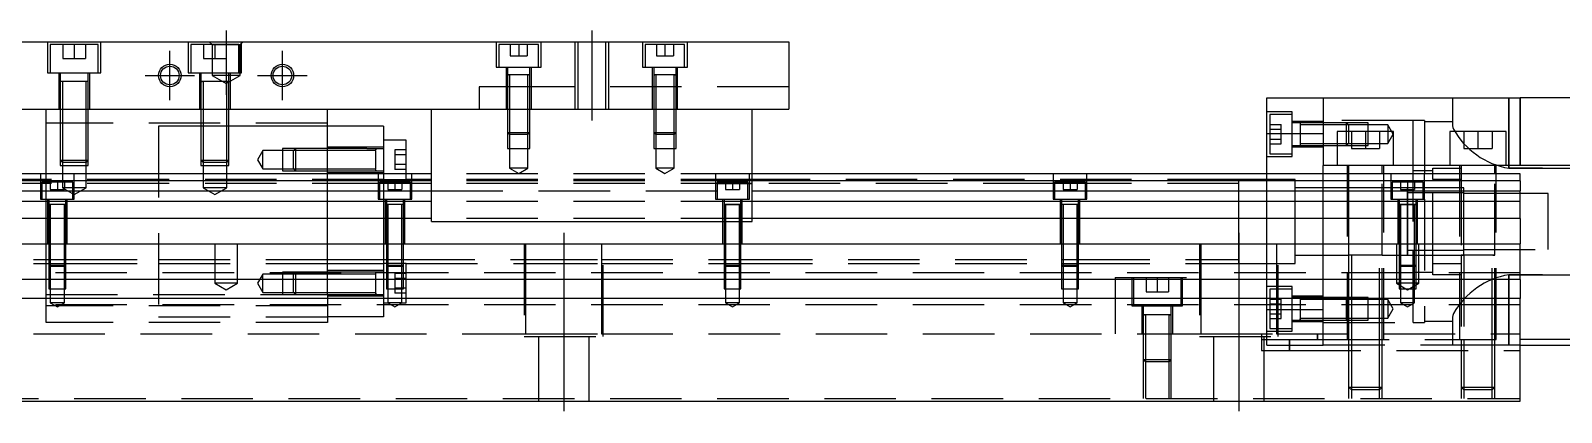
# Model space of a CAD drawing. Extents: x -14 to 711, y -259 to 102.
# Drawn here: x 195.2 to 467.3, y -239 to -171 of the extents above; entities that cross this region are included whole.
import ezdxf

# ---------------------------------------------------------------- set-up
doc = ezdxf.new("R2010")
doc.units = 0
doc.linetypes.add('CENTER', pattern=[50.8, 31.75, -6.35, 6.35, -6.35])
doc.linetypes.add('DASHED', pattern=[19.05, 12.7, -6.35])
doc.layers.get('0').update_dxf_attribs({"linetype": 'CONTINUOUS'})
doc.layers.add('CENTER', color=1, linetype='CENTER')

msp = doc.modelspace()

# ---------------------------------------------------------------- linework, layer by layer
at = {"color": 7, "linetype": 'CONTINUOUS'}
for p, q in [((130, -172.99), (330, -172.99)), ((330, -172.99), (330, -184.99)), ((130, -184.99), (330, -184.99)), ((198, -196.49), (198, -184.99)), ((248, -196.49), (248, -184.99)), ((266.5, -204.99), (266.5, -184.99)), ((323.5, -204.99), (323.5, -184.99)), ((415, -182.99), (425, -182.99)), ((415, -189.337524), (415, -182.99)), ((425, -182.99), (425, -194.99)), ((425, -182.99), (460, -182.99)), ((460, -194.99), (460, -182.99)), ((470, -182.99), (460, -182.99)), ((420.9, -187.433646), (420.9, -188.01866)), ((258, -187.99), (248, -187.99)), ((258, -187.99), (258, -196.49)), ((415, -196.49), (415, -189.337524)), ((415, -189.337524), (425, -189.337524)), ((420.9, -188.01866), (420.9, -189.293604)), ((420.9, -189.293604), (420.9, -189.573698)), ((420.9, -189.573698), (420.9, -190.848714)), ((437.5, -188.99), (427.5, -188.99)), ((427.5, -188.99), (427.5, -194.99)), ((437.5, -194.99), (437.5, -188.99)), ((457.5, -188.99), (447.5, -188.99)), ((447.5, -188.99), (447.5, -194.99)), ((457.5, -194.99), (457.5, -188.99)), ((262, -190.49), (258, -190.49)), ((262, -196.49), (262, -190.49)), ((420.9, -190.848714), (420.9, -191.433656)), ((425, -196.49), (425, -194.99)), ((470, -194.99), (425, -194.99)), ((266.5, -196.49), (193.5, -196.49)), ((266.5, -197.742272), (193.5, -197.742272)), ((460, -196.49), (323.5, -196.49)), ((460, -197.742272), (323.5, -197.742272)), ((460, -197.742272), (460, -196.49)), ((460, -197.742272), (460, -199.51668)), ((193.5, -199.51668), (266.5, -199.51668)), ((323.5, -199.51668), (460, -199.51668)), ((440, -204.99), (440, -198.989994)), ((460, -201.413076), (460, -199.51668)), ((266.5, -201.413076), (193.5, -201.413076)), ((321.500006, -201.99), (318.499994, -201.99)), ((319.998804, -201.99), (318.499994, -201.99)), ((321.500006, -201.99), (319.998804, -201.99)), ((460, -201.413076), (323.5, -201.413076)), ((379.998804, -201.99), (378.499994, -201.99)), ((381.500006, -201.99), (379.998804, -201.99)), ((460, -204.467372), (460, -201.413076)), ((266.5, -204.467372), (193.5, -204.467372)), ((266.5, -204.99), (323.5, -204.99)), ((460, -204.467372), (323.5, -204.467372)), ((460, -204.467372), (460, -208.99)), ((0, -208.99), (460, -208.99)), ((460, -215.29), (460, -208.99)), ((435.500006, -210.99), (429.499994, -210.99)), ((256.6, -215.29), (256.6, -213.989994)), ((256.6, -215.99), (256.6, -213.989994)), ((460, -215.29), (0, -215.29)), ((256.6, -215.849954), (256.6, -215.29)), ((256.6, -216.130046), (256.6, -215.849954)), ((460, -215.29), (460, -218.69)), ((460, -218.69), (0, -218.69)), ((256.6, -217.990006), (256.6, -217.98932)), ((420.9, -218.546344), (420.9, -218.69)), ((420.9, -218.69), (420.9, -219.13136)), ((460, -236.99), (460, -218.69)), ((398.000006, -221.59), (392.999994, -221.59)), ((420.9, -220.406302), (420.9, -220.686396)), ((420.9, -221.961412), (420.9, -222.546354)), ((470, -225.99), (460, -225.99)), ((460, -226.99), (470, -226.99)), ((0, -236.99), (460, -236.99))]:
    msp.add_line(p, q, dxfattribs=at)
at = {"color": 3, "linetype": 'DASHED'}
for p, q in [((198.25, -172.99), (198.25, -178.49)), ((199.5, -173.49), (198.75, -173.49)), ((198.75, -173.49), (198.75, -178.49)), ((206.5, -173.49), (199.5, -173.49)), ((201, -173.49), (201, -175.99)), ((203, -173.49), (203, -175.49)), ((205, -173.49), (205, -175.99)), ((207.25, -173.49), (206.5, -173.49)), ((207.25, -178.49), (207.25, -173.49)), ((207.75, -178.49), (207.75, -172.99)), ((223.25, -172.99), (223.25, -178.49)), ((232.25, -173.49), (223.75, -173.49)), ((223.75, -173.49), (223.75, -178.49)), ((226, -173.49), (226, -175.99)), ((227, -172.99), (227.5, -173.49)), ((227.5, -173.49), (227.5, -178.99)), ((227.5, -173.49), (232.5, -173.49)), ((228, -173.49), (228, -175.99)), ((230, -173.49), (230, -175.99)), ((232.25, -178.49), (232.25, -173.49)), ((232.5, -173.49), (233, -172.99)), ((232.5, -178.99), (232.5, -173.49)), ((232.75, -178.49), (232.75, -172.99)), ((278, -172.99), (278, -177.49)), ((285.5, -173.49), (278.5, -173.49)), ((278.5, -173.49), (278.5, -177.49)), ((280.5, -173.49), (280.5, -175.49)), ((282, -173.49), (282, -175.49)), ((283.5, -173.49), (283.5, -175.49)), ((285.5, -177.49), (285.5, -173.49)), ((286, -177.49), (286, -172.99)), ((292.000006, -172.99), (292.000006, -184.99)), ((292.5, -172.99), (292.5, -184.99)), ((297.5, -184.99), (297.5, -172.99)), ((297.999994, -184.99), (297.999994, -172.99)), ((304, -172.99), (304, -177.49)), ((311.5, -173.49), (304.5, -173.49)), ((304.5, -173.49), (304.5, -177.49)), ((306.5, -173.49), (306.5, -175.49)), ((308, -173.49), (308, -175.49)), ((309.5, -173.49), (309.5, -175.49)), ((311.5, -177.49), (311.5, -173.49)), ((312, -177.49), (312, -172.99)), ((201, -175.99), (203, -175.99)), ((203, -175.49), (203, -175.99)), ((203, -175.99), (205, -175.99)), ((226, -175.99), (228, -175.99)), ((228, -175.99), (230, -175.99)), ((280.5, -175.49), (282, -175.49)), ((282, -175.49), (283.5, -175.49)), ((306.5, -175.49), (308, -175.49)), ((308, -175.49), (309.5, -175.49)), ((198.25, -178.49), (207.75, -178.49)), ((200.25, -178.49), (200.25, -184.99)), ((200.5, -178.49), (200.5, -180.09)), ((205.5, -180.09), (205.5, -178.49)), ((205.75, -184.99), (205.75, -178.49)), ((223.25, -178.49), (232.75, -178.49)), ((225.25, -178.49), (225.25, -184.99)), ((225.5, -178.49), (225.5, -180.09)), ((232.5, -178.99), (227.5, -178.99)), ((227.5, -178.99), (230, -180.433376)), ((230, -180.433376), (232.5, -178.99)), ((230.5, -180.09), (230.5, -178.49)), ((230.75, -184.99), (230.75, -178.49)), ((278, -177.49), (286, -177.49)), ((279.75, -177.49), (279.75, -184.99)), ((284.000006, -178.89), (279.999994, -178.89)), ((280, -177.49), (280, -178.89)), ((280, -178.885), (280, -178.89)), ((280, -178.89), (280.216462, -178.89)), ((280.216708, -178.89), (280, -178.89)), ((280, -178.89), (280, -184.99)), ((280, -178.89), (280, -178.895)), ((280.35, -178.89), (280.35, -184.99)), ((283.65, -184.99), (283.65, -178.89)), ((284, -178.89), (283.783332, -178.89)), ((283.783538, -178.89), (284, -178.89)), ((284, -178.89), (284, -177.49)), ((284, -178.89), (284, -178.885)), ((284, -184.99), (284, -178.89)), ((284, -178.895), (284, -178.89)), ((284.25, -184.99), (284.25, -177.49)), ((304, -177.49), (312, -177.49)), ((305.75, -177.49), (305.75, -184.99)), ((310.000006, -178.89), (305.999994, -178.89)), ((306, -177.49), (306, -178.89)), ((306, -178.885), (306, -178.89)), ((306, -178.89), (306.216462, -178.89)), ((306.216708, -178.89), (306, -178.89)), ((306, -178.89), (306, -184.99)), ((306, -178.89), (306, -178.895)), ((306.35, -178.89), (306.35, -184.99)), ((309.65, -184.99), (309.65, -178.89)), ((310, -178.89), (309.783332, -178.89)), ((309.783538, -178.89), (310, -178.89)), ((310, -178.89), (310, -177.49)), ((310, -178.89), (310, -178.885)), ((310, -184.99), (310, -178.89)), ((310, -178.895), (310, -178.89)), ((310.25, -184.99), (310.25, -177.49)), ((200.5, -180.085), (200.5, -180.09)), ((205.5, -180.09), (200.5, -180.09)), ((205.5, -180.09), (200.5, -180.09)), ((200.5, -180.09), (200.5, -184.99)), ((200.5, -180.09), (200.5, -180.095)), ((200.9, -180.09), (200.9, -184.99)), ((205.1, -184.99), (205.1, -180.09)), ((205.5, -180.09), (205.5, -180.085)), ((205.5, -184.99), (205.5, -180.09)), ((205.5, -180.095), (205.5, -180.09)), ((230.500006, -180.09), (225.499994, -180.09)), ((225.5, -180.085), (225.5, -180.09)), ((225.5, -180.09), (225.757448, -180.09)), ((225.757468, -180.09), (225.5, -180.09)), ((225.5, -180.09), (225.5, -184.99)), ((225.5, -180.09), (225.5, -180.095)), ((225.9, -180.09), (225.9, -184.99)), ((230.1, -184.99), (230.1, -180.09)), ((230.5, -180.09), (230.242552, -180.09)), ((230.242602, -180.09), (230.5, -180.09)), ((230.5, -180.09), (230.5, -180.085)), ((230.5, -184.99), (230.5, -180.09)), ((230.5, -180.095), (230.5, -180.09)), ((275, -180.99), (275, -184.99)), ((285, -180.99), (275, -180.99)), ((330, -180.99), (285, -180.99)), ((200.5, -184.99), (200.5, -194.09)), ((200.500006, -184.99), (200.500002, -194.09)), ((200.9, -184.99), (200.9, -194.49)), ((205.1, -194.49), (205.1, -184.99)), ((205.499998, -194.09), (205.499994, -184.99)), ((205.5, -194.09), (205.5, -184.99)), ((225.5, -184.99), (225.5, -194.09)), ((225.500006, -184.99), (225.500002, -194.09)), ((225.9, -184.99), (225.9, -194.49)), ((230.1, -194.49), (230.1, -184.99)), ((230.499998, -194.09), (230.499994, -184.99)), ((230.5, -194.09), (230.5, -184.99)), ((280, -184.99), (280, -189.14)), ((280.000006, -184.99), (280.000002, -189.14)), ((280.35, -184.99), (280.35, -189.49)), ((283.65, -189.49), (283.65, -184.99)), ((283.999998, -189.14), (283.999994, -184.99)), ((284, -189.14), (284, -184.99)), ((306, -184.99), (306, -189.14)), ((306.000006, -184.99), (306.000002, -189.14)), ((306.35, -184.99), (306.35, -189.49)), ((309.65, -189.49), (309.65, -184.99)), ((309.999998, -189.14), (309.999994, -184.99)), ((310, -189.14), (310, -184.99)), ((448, -182.99), (448, -187.958778)), ((458, -195.499874), (458, -182.99)), ((458, -182.99), (458, -194.99)), ((460, -182.99), (460, -194.99)), ((248, -187.49), (198, -187.49)), ((419.5, -185.43365), (415, -185.43365)), ((415.5, -185.93365), (415.5, -189.43365)), ((419.5, -185.93365), (415.5, -185.93365)), ((415.5, -187.7016), (417.5, -187.7016)), ((417.5, -188.567626), (417.5, -187.7016)), ((419.5, -193.43365), (419.5, -185.43365)), ((425, -187.18365), (419.5, -187.18365)), ((420.9, -187.43365), (419.5, -187.43365)), ((420.9, -187.43365), (420.895, -187.43365)), ((420.9, -187.43365), (420.9, -187.650318)), ((420.905, -187.43365), (420.9, -187.43365)), ((425, -187.43365), (420.9, -187.43365)), ((420.9, -187.650318), (420.9, -188.018664)), ((441, -186.99), (425, -186.99)), ((429.15, -187.43365), (425, -187.43365)), ((429.15, -187.433654), (425, -187.433656)), ((429.15, -188.99), (429.15, -187.43365)), ((429.5, -187.78365), (429.15, -187.43365)), ((433, -187.433656), (429.15, -187.433654)), ((433, -188.99), (433, -187.433656)), ((441, -194.99), (441, -186.99)), ((443, -186.99), (441, -186.99)), ((443, -186.99), (443, -196.49)), ((448, -187.24), (443, -187.24)), ((218, -187.99), (218, -221.99)), ((225.5, -187.99), (218, -187.99)), ((225.9, -187.99), (225.5, -187.99)), ((230.1, -187.99), (225.9, -187.99)), ((230.5, -187.99), (230.1, -187.99)), ((241.5, -187.99), (230.5, -187.99)), ((248, -187.99), (241.5, -187.99)), ((280, -189.14), (284, -189.14)), ((280, -189.14), (280.35, -189.49)), ((280.000002, -189.14), (280.000006, -191.99)), ((283.65, -189.49), (280.35, -189.49)), ((280.35, -189.49), (280.35, -191.99)), ((283.65, -189.49), (284, -189.14)), ((283.65, -191.99), (283.65, -189.49)), ((283.999994, -191.99), (283.999998, -189.14)), ((306, -189.14), (310, -189.14)), ((306, -189.14), (306.35, -189.49)), ((306.000002, -189.14), (306.000006, -191.99)), ((309.65, -189.49), (306.35, -189.49)), ((306.35, -189.49), (306.35, -191.99)), ((309.65, -189.49), (310, -189.14)), ((309.65, -191.99), (309.65, -189.49)), ((309.999994, -191.99), (309.999998, -189.14)), ((415.5, -188.567626), (417.5, -188.567626)), ((415.5, -189.43365), (415.5, -192.93365)), ((415.5, -190.299676), (417.5, -190.299676)), ((417.5, -190.299676), (417.5, -188.567626)), ((417.5, -191.165702), (417.5, -190.299676)), ((425, -187.78365), (420.9, -187.78365)), ((420.9, -188.018664), (420.9, -189.43365)), ((420.9, -189.43365), (420.9, -190.84871)), ((429.5, -187.78365), (425, -187.78365)), ((429.15, -189.43365), (429.15, -188.99)), ((429.15, -191.43365), (429.15, -189.43365)), ((429.5, -187.78365), (429.5, -188.99)), ((433, -187.78365), (429.5, -187.78365)), ((429.5, -188.99), (429.5, -189.43365)), ((429.5, -189.43365), (429.5, -191.08365)), ((430, -188.99), (430, -191.99)), ((432.5, -188.99), (432.5, -191.99)), ((436.5, -187.78365), (433, -187.78365)), ((433, -191.433646), (433, -188.99)), ((435, -188.99), (435, -191.99)), ((436.5, -187.78365), (436.5, -191.08365)), ((437.452628, -189.43365), (436.5, -187.78365)), ((436.5, -191.08365), (437.452628, -189.43365)), ((448, -187.958778), (448.034792, -188.2257)), ((448.034792, -188.2257), (448.13642, -188.531226)), ((450, -188.99), (450, -191.99)), ((452.5, -188.99), (452.5, -191.99)), ((455, -188.99), (455, -191.99)), ((236.5, -192.34), (235.547372, -193.99)), ((236.5, -195.64), (236.5, -192.34)), ((240, -192.34), (236.5, -192.34)), ((242.35, -191.990002), (240, -191.990006)), ((240, -191.990006), (240, -195.989994)), ((242, -192.34), (240, -192.34)), ((242.35, -191.99), (242, -192.34)), ((242, -195.64), (242, -192.34)), ((248, -192.34), (242, -192.34)), ((242.35, -191.99), (242.35, -195.99)), ((248, -191.990002), (242.35, -191.99)), ((248, -191.990006), (242.35, -191.990002)), ((258, -191.74), (248, -191.74)), ((255.000006, -191.99), (248, -191.990002)), ((256.6, -192.34), (248, -192.34)), ((255.000006, -191.99), (258, -191.99)), ((256.6, -191.99), (256.6, -192.206668)), ((256.6, -192.206708), (256.6, -191.99)), ((256.6, -191.99), (256.6, -192.206668)), ((256.6, -192.206708), (256.6, -191.99)), ((256.6, -195.64), (256.6, -192.34)), ((260, -192.25795), (260, -193.123974)), ((262, -192.25795), (260, -192.25795)), ((260, -193.123974), (260, -194.856026)), ((262, -193.123974), (260, -193.123974)), ((280.000006, -191.99), (283.999994, -191.99)), ((280.35, -191.99), (280.35, -195.49)), ((283.65, -195.49), (283.65, -191.99)), ((306.000006, -191.99), (309.999994, -191.99)), ((306.35, -191.99), (306.35, -195.49)), ((309.65, -195.49), (309.65, -191.99)), ((415.5, -191.165702), (417.5, -191.165702)), ((415.5, -192.93365), (419.5, -192.93365)), ((419.5, -191.43365), (420.9, -191.43365)), ((419.5, -191.68365), (425, -191.68365)), ((420.895, -191.43365), (420.9, -191.43365)), ((420.9, -190.84871), (420.9, -191.216942)), ((420.9, -191.08365), (425, -191.08365)), ((420.9, -191.216942), (420.9, -191.43365)), ((420.9, -191.43365), (420.905, -191.43365)), ((420.9, -191.43365), (425, -191.43365)), ((425, -191.08365), (427.5, -191.08365)), ((425, -191.433646), (427.5, -191.433646)), ((425, -191.43365), (427.5, -191.43365)), ((427.5, -191.08365), (429.5, -191.08365)), ((427.5, -191.433646), (429.15, -191.433648)), ((427.5, -191.43365), (429.15, -191.43365)), ((429.15, -191.43365), (429.5, -191.08365)), ((429.15, -191.433648), (433, -191.433646)), ((429.5, -191.08365), (433, -191.08365)), ((430, -191.99), (432.5, -191.99)), ((432.5, -191.99), (435, -191.99)), ((433, -191.08365), (436.5, -191.08365)), ((450, -191.99), (452.5, -191.99)), ((452.5, -191.99), (455, -191.99)), ((200.5, -194.09), (205.5, -194.09)), ((200.5, -194.09), (200.9, -194.49)), ((200.500002, -194.09), (200.500006, -194.99)), ((200.500006, -194.99), (205.499994, -194.99)), ((205.1, -194.49), (200.9, -194.49)), ((200.9, -194.49), (200.9, -194.99)), ((200.9, -194.99), (200.9, -198.99)), ((205.1, -194.49), (205.5, -194.09)), ((205.1, -194.99), (205.1, -194.49)), ((205.1, -198.99), (205.1, -194.99)), ((205.499994, -194.99), (205.499998, -194.09)), ((225.5, -194.09), (230.5, -194.09)), ((225.5, -194.09), (225.9, -194.49)), ((225.500002, -194.09), (225.500006, -194.99)), ((225.500006, -194.99), (230.499994, -194.99)), ((230.1, -194.49), (225.9, -194.49)), ((225.9, -194.49), (225.9, -194.99)), ((225.9, -194.99), (225.9, -198.99)), ((230.1, -194.49), (230.5, -194.09)), ((230.1, -194.99), (230.1, -194.49)), ((230.1, -198.99), (230.1, -194.99)), ((230.499994, -194.99), (230.499998, -194.09)), ((235.547372, -193.99), (236.5, -195.64)), ((236.5, -195.64), (240, -195.64)), ((240, -195.64), (242, -195.64)), ((242, -195.64), (242.35, -195.99)), ((242, -195.64), (248, -195.64)), ((248, -195.64), (256.6, -195.64)), ((256.6, -195.773292), (256.6, -195.99)), ((256.6, -195.99), (256.6, -195.773332)), ((260, -194.856026), (260, -195.72205)), ((262, -194.856026), (260, -194.856026)), ((262, -195.72205), (260, -195.72205)), ((283.65, -195.49), (280.35, -195.49)), ((280.35, -195.49), (282, -196.442628)), ((282, -196.442628), (283.65, -195.49)), ((309.65, -195.49), (306.35, -195.49)), ((306.35, -195.49), (308, -196.442628)), ((308, -196.442628), (309.65, -195.49)), ((415, -193.43365), (419.5, -193.43365)), ((429.25, -194.99), (429.25, -225.99)), ((429.5, -194.99), (429.5, -196.49)), ((435.5, -196.49), (435.5, -194.99)), ((435.75, -225.99), (435.75, -194.99)), ((441, -196.49), (441, -194.99)), ((444.5, -195.49), (449.5, -195.49)), ((444.5, -196.49), (444.5, -195.49)), ((449.25, -194.99), (449.25, -225.99)), ((449.5, -194.99), (449.5, -196.49)), ((455.5, -196.49), (455.5, -194.99)), ((455.75, -225.99), (455.75, -194.99)), ((458, -194.99), (458, -195.499874)), ((458, -195.499874), (483, -195.499874)), ((483, -195.499874), (458, -195.499874)), ((218, -197.49), (136.5, -197.49)), ((218, -198.24), (136.5, -198.24)), ((197, -196.49), (197, -200.99)), ((202.75, -197.99), (197.25, -197.99)), ((197.25, -197.99), (197.25, -200.99)), ((198, -200.99), (198, -196.49)), ((198.75, -197.99), (198.75, -199.29)), ((200, -197.99), (200, -199.29)), ((201.25, -197.99), (201.25, -199.29)), ((202.75, -200.99), (202.75, -197.99)), ((203, -200.99), (203, -196.49)), ((258, -197.49), (218, -197.49)), ((258, -198.24), (218, -198.24)), ((240, -195.989994), (242.35, -195.989998)), ((242.35, -195.989998), (248, -195.989994)), ((242.35, -195.99), (248, -195.989998)), ((248, -195.989998), (256.605, -195.99)), ((248, -196.24), (258, -196.24)), ((248, -204.99), (248, -196.49)), ((256.595, -195.99), (258, -195.99)), ((257, -196.49), (257, -200.99)), ((262.75, -197.99), (257.25, -197.99)), ((257.25, -197.99), (257.25, -200.99)), ((258, -196.49), (258, -200.99)), ((258, -197.49), (262, -197.49)), ((323.5, -198.24), (258, -198.24)), ((258.75, -197.99), (258.75, -199.29)), ((260, -197.99), (260, -199.29)), ((261.25, -197.99), (261.25, -199.29)), ((262, -197.49), (262, -196.49)), ((323.5, -197.49), (262, -197.49)), ((262.75, -200.99), (262.75, -197.99)), ((263, -200.99), (263, -196.49)), ((323.5, -196.49), (266.5, -196.49)), ((323.5, -197.742272), (266.5, -197.742272)), ((317, -196.49), (317, -200.99)), ((322.75, -197.99), (317.25, -197.99)), ((317.25, -197.99), (317.25, -200.99)), ((322.75, -198.24), (317.25, -198.24)), ((317.25, -198.24), (323.5, -198.24)), ((318.75, -197.99), (318.75, -199.29)), ((320, -197.99), (320, -199.29)), ((321.25, -197.99), (321.25, -199.29)), ((322.75, -200.99), (322.75, -197.99)), ((377.25, -198.24), (322.75, -198.24)), ((323, -200.99), (323, -196.49)), ((410, -197.49), (323.5, -197.49)), ((377, -196.49), (377, -200.99)), ((382.75, -197.99), (377.25, -197.99)), ((377.25, -197.99), (377.25, -200.99)), ((382.75, -198.24), (377.25, -198.24)), ((378.75, -197.99), (378.75, -199.29)), ((380, -197.99), (380, -199.29)), ((381.25, -197.99), (381.25, -199.29)), ((382.75, -200.99), (382.75, -197.99)), ((410, -198.24), (382.75, -198.24)), ((383, -200.99), (383, -196.49)), ((410, -197.49), (409.995, -197.49)), ((410, -204.789932), (410, -197.489994)), ((410, -197.490668), (410, -197.49)), ((415, -197.49), (410, -197.49)), ((410.005, -197.49), (410, -197.49)), ((410, -198.038872), (410, -197.490668)), ((410, -204.78995), (410, -198.038872)), ((415, -208.99), (415, -196.49)), ((420, -197.49), (415, -197.49)), ((420, -204.99), (420, -197.49)), ((425, -208.99), (425, -196.49)), ((429.5, -196.49), (429.5, -208.99)), ((435.5, -210.995), (435.5, -196.49)), ((437, -196.49), (437, -200.99)), ((442.75, -197.99), (437.25, -197.99)), ((437.25, -197.99), (437.25, -200.99)), ((438.75, -197.99), (438.75, -199.29)), ((440, -197.99), (440, -199.29)), ((444.5, -195.99), (441, -195.99)), ((441, -197.99), (441, -196.49)), ((441, -204.99), (441, -197.99)), ((441.25, -197.99), (441.25, -199.29)), ((442.75, -200.99), (442.75, -197.99)), ((443, -200.99), (443, -196.49)), ((444.5, -197.49), (444.5, -196.49)), ((449.5, -197.49), (444.5, -197.49)), ((444.5, -212.49), (444.5, -197.49)), ((449.5, -196.49), (449.5, -210.995)), ((455.5, -210.995), (455.5, -196.49)), ((197, -200.99), (203, -200.99)), ((198, -204.99), (198, -200.99)), ((198.25, -200.99), (198.25, -208.99)), ((198.5, -200.99), (198.5, -201.99)), ((198.75, -199.29), (200, -199.29)), ((200, -199.29), (201.25, -199.29)), ((205.1, -198.99), (200.9, -198.99)), ((200.9, -198.99), (203, -200.202436)), ((201.5, -201.99), (201.5, -200.99)), ((201.75, -208.99), (201.75, -200.99)), ((203, -200.202436), (205.1, -198.99)), ((230.1, -198.99), (225.9, -198.99)), ((225.9, -198.99), (228, -200.202436)), ((228, -200.202436), (230.1, -198.99)), ((257, -200.99), (263, -200.99)), ((258, -200.99), (258, -204.99)), ((258.25, -200.99), (258.25, -208.99)), ((258.5, -200.99), (258.5, -201.99)), ((258.75, -199.29), (260, -199.29)), ((260, -199.29), (261.25, -199.29)), ((261.5, -201.99), (261.5, -200.99)), ((261.75, -208.99), (261.75, -200.99)), ((266.5, -199.51668), (323.5, -199.51668)), ((317, -200.99), (323, -200.99)), ((318.25, -200.99), (318.25, -208.99)), ((318.5, -200.99), (318.5, -201.99)), ((318.75, -199.29), (320, -199.29)), ((320, -199.29), (321.25, -199.29)), ((321.5, -201.99), (321.5, -200.99)), ((321.75, -208.99), (321.75, -200.99)), ((377, -200.99), (383, -200.99)), ((378.25, -200.99), (378.25, -208.99)), ((378.5, -200.99), (378.5, -201.99)), ((378.75, -199.29), (380, -199.29)), ((380, -199.29), (381.25, -199.29)), ((381.5, -201.99), (381.5, -200.99)), ((381.75, -208.99), (381.75, -200.99)), ((425, -198.99), (420, -198.99)), ((429.5, -198.99), (425, -198.99)), ((435.5, -198.99), (429.5, -198.99)), ((437.25, -198.99), (435.5, -198.99)), ((437, -200.99), (443, -200.99)), ((440.005, -198.99), (437.25, -198.99)), ((438.25, -200.99), (438.25, -208.99)), ((438.5, -200.99), (438.5, -201.99)), ((438.75, -199.29), (440, -199.29)), ((441, -198.99), (439.995, -198.99)), ((440, -210.990006), (440, -198.989994)), ((440, -198.99), (440, -204.789946)), ((440, -199.664966), (440, -198.99)), ((440, -199.29), (441.25, -199.29)), ((440, -199.865), (440, -210.115)), ((441, -199.865), (440, -199.865)), ((442.75, -198.99), (441, -198.99)), ((442.75, -199.865), (441, -199.865)), ((441.5, -201.99), (441.5, -200.99)), ((441.75, -208.99), (441.75, -200.99)), ((444.5, -198.99), (442.75, -198.99)), ((444.5, -199.865), (442.75, -199.865)), ((443, -200.99), (443, -222.99)), ((449.5, -198.99), (444.5, -198.99)), ((449.5, -199.865), (444.5, -199.865)), ((450, -198.99), (449.5, -198.99)), ((450, -199.865), (449.5, -199.865)), ((450, -204.99), (450, -198.99)), ((455.5, -199.99), (450, -199.99)), ((460, -199.99), (455.5, -199.99)), ((465, -199.99), (460, -199.99)), ((465, -204.99), (465, -199.99)), ((199.998804, -201.99), (198.499994, -201.99)), ((198.5, -201.985), (198.5, -201.99)), ((198.624678, -201.99), (198.5, -201.99)), ((198.5, -201.99), (198.5, -204.99)), ((198.5, -201.99), (198.5, -201.995)), ((199.998804, -201.99), (198.624678, -201.99)), ((198.75, -201.99), (198.75, -204.99)), ((201.500006, -201.99), (199.998804, -201.99)), ((201.37533, -201.99), (199.998804, -201.99)), ((201.25, -204.99), (201.25, -201.99)), ((201.5, -201.99), (201.37533, -201.99)), ((201.5, -201.99), (201.5, -201.985)), ((201.5, -204.99), (201.5, -201.99)), ((201.5, -201.995), (201.5, -201.99)), ((259.998804, -201.99), (258.499994, -201.99)), ((258.5, -201.985), (258.5, -201.99)), ((258.624678, -201.99), (258.5, -201.99)), ((258.5, -201.99), (258.5, -201.995)), ((258.5, -201.99), (258.5, -204.99)), ((259.998804, -201.99), (258.624678, -201.99)), ((258.75, -201.99), (258.75, -204.99)), ((261.500006, -201.99), (259.998804, -201.99)), ((261.37533, -201.99), (259.998804, -201.99)), ((261.25, -204.99), (261.25, -201.99)), ((261.5, -201.99), (261.37533, -201.99)), ((261.5, -201.99), (261.5, -201.985)), ((261.5, -201.995), (261.5, -201.99)), ((261.5, -204.99), (261.5, -201.99)), ((323.5, -201.413076), (266.5, -201.413076)), ((321.500006, -201.99), (318.499994, -201.99)), ((318.5, -201.985), (318.5, -201.99)), ((318.5, -201.99), (318.62467, -201.99)), ((318.624678, -201.99), (318.5, -201.99)), ((318.5, -201.99), (318.5, -201.995)), ((318.5, -201.99), (318.5, -208.99)), ((318.62467, -201.99), (321.375392, -201.99)), ((319.998804, -201.99), (318.624678, -201.99)), ((318.75, -201.99), (318.75, -208.99)), ((321.37533, -201.99), (319.998804, -201.99)), ((321.25, -208.99), (321.25, -201.99)), ((321.5, -201.99), (321.37533, -201.99)), ((321.375392, -201.99), (321.5, -201.99)), ((321.5, -201.99), (321.5, -201.985)), ((321.5, -201.995), (321.5, -201.99)), ((321.5, -208.99), (321.5, -201.99)), ((381.500006, -201.99), (378.499994, -201.99)), ((378.5, -201.985), (378.5, -201.99)), ((378.624678, -201.99), (378.5, -201.99)), ((378.5, -201.99), (378.5, -208.99)), ((378.5, -201.99), (378.5, -201.995)), ((379.998804, -201.99), (378.624678, -201.99)), ((378.75, -201.99), (378.75, -208.99)), ((381.37533, -201.99), (379.998804, -201.99)), ((381.25, -208.99), (381.25, -201.99)), ((381.5, -201.99), (381.37533, -201.99)), ((381.5, -201.99), (381.5, -201.985)), ((381.5, -208.99), (381.5, -201.99)), ((381.5, -201.995), (381.5, -201.99)), ((441.500006, -201.99), (438.499994, -201.99)), ((439.998804, -201.99), (438.499994, -201.99)), ((438.5, -201.985), (438.5, -201.99)), ((438.5, -201.99), (438.62467, -201.99)), ((438.624678, -201.99), (438.5, -201.99)), ((438.5, -201.99), (438.5, -201.995)), ((438.5, -201.99), (438.5, -208.99)), ((438.62467, -201.99), (441.375392, -201.99)), ((439.998804, -201.99), (438.624678, -201.99)), ((438.75, -201.99), (438.75, -208.99)), ((441.500006, -201.99), (439.998804, -201.99)), ((441.37533, -201.99), (439.998804, -201.99)), ((441.25, -208.99), (441.25, -201.99)), ((441.5, -201.99), (441.37533, -201.99)), ((441.375392, -201.99), (441.5, -201.99)), ((441.5, -201.99), (441.5, -201.985)), ((441.5, -201.995), (441.5, -201.99)), ((441.5, -208.99), (441.5, -201.99)), ((198, -208.99), (198, -204.99)), ((198.5, -204.99), (198.5, -208.99)), ((198.75, -204.99), (198.75, -208.99)), ((201.25, -208.99), (201.25, -204.99)), ((201.5, -208.99), (201.5, -204.99)), ((248, -208.99), (248, -204.99)), ((258, -204.99), (258, -208.99)), ((258.5, -204.99), (258.5, -208.99)), ((258.75, -204.99), (258.75, -208.99)), ((261.25, -208.99), (261.25, -204.99)), ((261.5, -208.99), (261.5, -204.99)), ((323.5, -204.467372), (266.5, -204.467372)), ((410, -208.99), (410, -204.789932)), ((410, -205.190038), (410, -204.78995)), ((410, -208.99023), (410, -205.190038)), ((420, -208.99), (420, -204.99)), ((440, -204.789946), (440, -210.99)), ((441, -222.99), (441, -204.99)), ((450, -210.99), (450, -204.99)), ((465, -209.99), (465, -204.99)), ((198, -215.29), (198, -208.99)), ((198.5, -208.99), (198.5, -212.74)), ((198.500006, -208.99), (198.500006, -212.740006)), ((198.75, -208.99), (198.75, -212.99)), ((201.25, -212.99), (201.25, -208.99)), ((201.499994, -212.740006), (201.499994, -208.99)), ((201.5, -212.74), (201.5, -208.99)), ((228, -208.99), (228, -215.99)), ((232, -215.99), (232, -208.99)), ((248, -215.29), (248, -208.99)), ((258, -208.99), (258, -215.29)), ((258.5, -208.99), (258.5, -212.74)), ((258.500006, -208.99), (258.500006, -212.740006)), ((258.75, -208.99), (258.75, -212.99)), ((261.25, -212.99), (261.25, -208.99)), ((261.499994, -212.740006), (261.499994, -208.99)), ((261.5, -212.74), (261.5, -208.99)), ((283, -208.99), (283, -225.49)), ((283.291796, -215.29), (283.291796, -208.99)), ((296.708204, -208.99), (296.708204, -215.29)), ((297, -225.49), (297, -208.99)), ((318.5, -208.99), (318.5, -212.74)), ((318.500006, -208.99), (318.500006, -212.740006)), ((318.75, -208.99), (318.75, -212.99)), ((321.25, -212.99), (321.25, -208.99)), ((321.499994, -212.740006), (321.499994, -208.99)), ((321.5, -212.74), (321.5, -208.99)), ((378.5, -208.99), (378.5, -212.74)), ((378.500006, -208.99), (378.500006, -212.740006)), ((378.75, -208.99), (378.75, -212.99)), ((381.25, -212.99), (381.25, -208.99)), ((381.499994, -212.740006), (381.499994, -208.99)), ((381.5, -212.74), (381.5, -208.99)), ((403, -208.99), (403, -225.49)), ((403.291796, -215.29), (403.291796, -208.99)), ((410, -212.490006), (410, -208.99)), ((410, -211.941128), (410, -208.99023)), ((415, -215.29), (415, -208.99)), ((416.708204, -208.99), (416.708204, -215.29)), ((417, -225.49), (417, -208.99)), ((420, -212.49), (420, -208.99)), ((425, -215.29), (425, -208.99)), ((429.5, -208.99), (429.5, -210.99)), ((438, -208.99), (438, -215.99)), ((438.5, -208.99), (438.5, -212.74)), ((438.500006, -208.99), (438.500006, -212.740006)), ((438.75, -208.99), (438.75, -212.99)), ((441.25, -212.99), (441.25, -208.99)), ((441.499994, -212.740006), (441.499994, -208.99)), ((441.5, -212.74), (441.5, -208.99)), ((442, -215.99), (442, -208.99)), ((176.708204, -211.74), (198, -211.74)), ((198, -211.74), (198.5, -211.74)), ((198.5, -211.74), (198.75, -211.74)), ((198.75, -211.74), (201.25, -211.74)), ((201.25, -211.74), (201.5, -211.74)), ((201.5, -211.74), (218, -211.74)), ((218, -211.74), (248, -211.74)), ((248, -211.74), (258, -211.74)), ((258, -211.74), (258.5, -211.74)), ((258.5, -211.74), (258.75, -211.74)), ((258.75, -211.74), (261.25, -211.74)), ((261.25, -211.74), (261.5, -211.74)), ((261.5, -211.74), (283.291796, -211.74)), ((283.291796, -211.74), (296.708204, -211.74)), ((296.708204, -211.74), (318.5, -211.74)), ((318.5, -211.74), (318.75, -211.74)), ((318.75, -211.74), (321.25, -211.74)), ((321.25, -211.74), (321.5, -211.74)), ((321.5, -211.74), (378.5, -211.74)), ((378.5, -211.74), (378.75, -211.74)), ((378.75, -211.74), (381.25, -211.74)), ((381.25, -211.74), (381.5, -211.74)), ((381.5, -211.74), (403.291796, -211.74)), ((403.291796, -211.74), (410, -211.74)), ((410, -212.49), (410, -211.941128)), ((420, -210.99), (425, -210.99)), ((425, -210.99), (429.39999, -210.99)), ((429.39999, -210.99), (429.5, -210.99)), ((429.5, -210.985), (429.5, -210.99)), ((429.849602, -210.99), (429.5, -210.99)), ((429.5, -210.99), (429.5, -210.995)), ((429.5, -210.99), (429.5, -215.29)), ((435.15035, -210.99), (429.849602, -210.99)), ((430, -210.99), (430, -215.29)), ((435, -225.99), (435, -210.99)), ((435.5, -210.99), (435.15035, -210.99)), ((435.5, -225.99), (435.5, -210.985)), ((435.500006, -210.99), (435.60001, -210.99)), ((435.60001, -210.99), (440.005, -210.99)), ((439.995, -210.99), (449.39999, -210.99)), ((440, -210.990006), (440, -210.115)), ((440, -210.115), (450, -210.115)), ((440.005, -210.99), (449.5, -210.99)), ((449.39999, -210.99), (449.5, -210.99)), ((455.500006, -210.99), (449.499994, -210.99)), ((449.5, -210.985), (449.5, -225.99)), ((449.5, -210.99), (449.84965, -210.99)), ((449.849602, -210.99), (449.5, -210.99)), ((455.15035, -210.99), (449.849602, -210.99)), ((450, -209.99), (465, -209.99)), ((450, -210.99), (450, -225.99)), ((455, -225.99), (455, -210.99)), ((455.150204, -210.99), (455.5, -210.99)), ((455.5, -210.99), (455.15035, -210.99)), ((455.5, -225.99), (455.5, -210.985)), ((460, -214.14), (0, -214.14)), ((176.708204, -212.49), (198, -212.49)), ((198, -212.49), (198.5, -212.49)), ((198.5, -212.49), (198.75, -212.49)), ((198.5, -212.74), (201.5, -212.74)), ((198.5, -212.74), (198.75, -212.99)), ((198.500006, -212.740006), (198.500006, -215.29)), ((198.75, -212.49), (201.25, -212.49)), ((201.25, -212.99), (198.75, -212.99)), ((198.75, -212.99), (198.75, -216.99)), ((201.25, -212.49), (201.5, -212.49)), ((201.25, -212.99), (201.5, -212.74)), ((201.25, -216.99), (201.25, -212.99)), ((201.499994, -215.29), (201.499994, -212.740006)), ((201.5, -212.49), (218, -212.49)), ((218, -212.489994), (248, -212.489994)), ((218, -212.49), (248, -212.49)), ((236.5, -214.34), (235.547372, -215.99)), ((236.5, -217.64), (236.5, -214.34)), ((240, -214.34), (236.5, -214.34)), ((242.35, -213.990002), (240, -213.990006)), ((240, -213.990006), (240, -217.989994)), ((242, -214.34), (240, -214.34)), ((242.35, -213.99), (242, -214.34)), ((242, -217.64), (242, -214.34)), ((248, -214.34), (242, -214.34)), ((242.35, -213.99), (242.35, -217.99)), ((248, -213.99), (242.35, -213.99)), ((248, -213.990006), (242.35, -213.990002)), ((248, -212.489994), (258, -212.489994)), ((248, -212.49), (258, -212.49)), ((258, -213.74), (248, -213.74)), ((256.6, -213.99), (248, -213.99)), ((256.6, -214.34), (248, -214.34)), ((256.6, -213.99), (256.595, -213.99)), ((256.6, -217.990006), (256.6, -213.989994)), ((256.6, -213.99), (256.6, -214.206668)), ((256.6, -214.206708), (256.6, -213.99)), ((256.605, -213.99), (256.6, -213.99)), ((258, -213.99), (256.6, -213.99)), ((256.6, -215.289824), (256.6, -214.206708)), ((258.5, -212.49), (258, -212.49)), ((258.75, -212.49), (258.5, -212.49)), ((258.5, -212.74), (261.5, -212.74)), ((258.5, -212.74), (258.75, -212.99)), ((258.500006, -212.740006), (258.500006, -215.29)), ((261.25, -212.49), (258.75, -212.49)), ((261.25, -212.99), (258.75, -212.99)), ((258.75, -212.99), (258.75, -216.99)), ((260, -214.25795), (260, -215.123974)), ((262, -214.25795), (260, -214.25795)), ((261.5, -212.49), (261.25, -212.49)), ((261.25, -212.99), (261.5, -212.74)), ((261.25, -216.99), (261.25, -212.99)), ((261.499994, -215.29), (261.499994, -212.740006)), ((262, -212.49), (261.5, -212.49)), ((262, -215.29), (262, -212.49)), ((262, -212.49), (283.291796, -212.49)), ((283.291796, -212.49), (296.708204, -212.49)), ((296.708204, -212.49), (318.5, -212.49)), ((318.5, -212.49), (318.75, -212.49)), ((318.5, -212.74), (321.5, -212.74)), ((318.5, -212.74), (318.75, -212.99)), ((318.500006, -212.740006), (318.500006, -215.29)), ((318.75, -212.49), (321.25, -212.49)), ((321.25, -212.99), (318.75, -212.99)), ((318.75, -212.99), (318.75, -216.99)), ((321.25, -212.49), (321.5, -212.49)), ((321.25, -212.99), (321.5, -212.74)), ((321.25, -216.99), (321.25, -212.99)), ((321.499994, -215.29), (321.499994, -212.740006)), ((321.5, -212.49), (378.5, -212.49)), ((378.5, -212.49), (378.75, -212.49)), ((378.5, -212.74), (381.5, -212.74)), ((378.5, -212.74), (378.75, -212.99)), ((378.500006, -212.740006), (378.500006, -215.29)), ((378.75, -212.49), (381.25, -212.49)), ((381.25, -212.99), (378.75, -212.99)), ((378.75, -212.99), (378.75, -216.99)), ((381.25, -212.49), (381.5, -212.49)), ((381.25, -212.99), (381.5, -212.74)), ((381.25, -216.99), (381.25, -212.99)), ((381.499994, -215.29), (381.499994, -212.740006)), ((381.5, -212.49), (403.291796, -212.49)), ((403.291796, -212.49), (410, -212.49)), ((409.995, -212.49), (410, -212.49)), ((410, -212.49), (415, -212.49)), ((410, -212.49), (410.005, -212.49)), ((415, -212.49), (416.708204, -212.49)), ((416.708204, -212.49), (420, -212.49)), ((438.5, -212.74), (441.5, -212.74)), ((438.5, -212.74), (438.75, -212.99)), ((438.500006, -212.740006), (438.500006, -215.29)), ((441.25, -212.99), (438.75, -212.99)), ((438.75, -212.99), (438.75, -216.99)), ((441, -213.99), (444.5, -213.99)), ((441.25, -212.99), (441.5, -212.74)), ((441.25, -216.99), (441.25, -212.99)), ((441.499994, -215.29), (441.499994, -212.740006)), ((444.5, -212.49), (449.5, -212.49)), ((444.5, -214.49), (444.5, -212.49)), ((449.5, -214.49), (444.5, -214.49)), ((483, -214.480126), (458, -214.480126)), ((458, -214.480126), (483, -214.480126)), ((458, -226.99), (458, -214.480126)), ((458, -214.480126), (458, -225.99)), ((198, -217.99), (198, -215.29)), ((198.500006, -215.29), (198.500006, -216.99)), ((198.500006, -216.99), (201.499994, -216.99)), ((198.75, -216.99), (198.75, -219.49)), ((201.25, -219.49), (201.25, -216.99)), ((201.499994, -216.99), (201.499994, -215.29)), ((232, -215.99), (228, -215.99)), ((228, -215.99), (230, -217.1447)), ((230, -217.1447), (232, -215.99)), ((235.547372, -215.99), (236.5, -217.64)), ((236.5, -217.64), (240, -217.64)), ((240, -217.64), (242, -217.64)), ((242, -217.64), (248, -217.64)), ((242, -217.64), (242.35, -217.99)), ((248, -217.99), (248, -215.29)), ((248, -217.64), (256.6, -217.64)), ((256.6, -215.78999), (256.6, -215.289824)), ((256.6, -216.19001), (256.6, -215.78999)), ((256.6, -217.98932), (256.6, -216.130046)), ((256.6, -217.773332), (256.6, -216.19001)), ((258, -215.29), (258, -218.69)), ((258.500006, -215.29), (258.500006, -216.99)), ((258.500006, -216.99), (261.499994, -216.99)), ((258.75, -216.99), (258.75, -219.49)), ((260, -215.123974), (260, -216.856026)), ((262, -215.123974), (260, -215.123974)), ((262, -216.856026), (260, -216.856026)), ((260, -216.856026), (260, -217.72205)), ((261.25, -219.49), (261.25, -216.99)), ((261.499994, -216.99), (261.499994, -215.29)), ((262, -218.69), (262, -215.29)), ((283.291796, -218.69), (283.291796, -215.29)), ((296.708204, -215.29), (296.708204, -218.69)), ((318.500006, -215.29), (318.500006, -216.99)), ((318.500006, -216.99), (321.499994, -216.99)), ((318.75, -216.99), (318.75, -219.49)), ((321.25, -219.49), (321.25, -216.99)), ((321.499994, -216.99), (321.499994, -215.29)), ((378.500006, -215.29), (378.500006, -216.99)), ((378.500006, -216.99), (381.499994, -216.99)), ((378.75, -216.99), (378.75, -219.49)), ((381.25, -219.49), (381.25, -216.99)), ((381.499994, -216.99), (381.499994, -215.29)), ((388, -214.99), (388, -215.29)), ((388, -214.99), (403, -214.99)), ((388, -215.29), (388, -218.69)), ((391, -214.99), (391, -219.99)), ((391.25, -214.99), (391.25, -215.29)), ((391.25, -215.29), (391.25, -218.69)), ((393.5, -214.99), (393.5, -217.49)), ((393.5, -217.49), (395.5, -217.49)), ((395.5, -214.99), (395.5, -217.49)), ((395.5, -217.49), (397.5, -217.49)), ((397.5, -214.99), (397.5, -217.49)), ((399.75, -215.29), (399.75, -214.99)), ((399.75, -218.69), (399.75, -215.29)), ((400, -219.99), (400, -214.99)), ((403.291796, -218.69), (403.291796, -215.29)), ((415, -218.69), (415, -215.29)), ((419.5, -216.54635), (415, -216.54635)), ((415.5, -217.04635), (415.5, -218.69)), ((416.708204, -217.04635), (415.5, -217.04635)), ((416.708204, -215.29), (416.708204, -218.69)), ((419.5, -217.04635), (416.708204, -217.04635)), ((419.5, -224.54635), (419.5, -216.54635)), ((425, -218.69), (425, -215.29)), ((429.5, -215.29), (429.5, -218.69)), ((430, -215.29), (430, -218.69)), ((442, -215.99), (438, -215.99)), ((438, -215.99), (440, -217.1447)), ((438.500006, -215.29), (438.500006, -216.99)), ((438.500006, -216.99), (441.499994, -216.99)), ((438.75, -216.99), (438.75, -219.49)), ((440, -217.1447), (442, -215.99)), ((441.25, -219.49), (441.25, -216.99)), ((441.499994, -216.99), (441.499994, -215.29)), ((460, -219.84), (0, -219.84)), ((198, -217.99), (248, -217.99)), ((198, -218.69), (198, -217.99)), ((198, -222.99), (198, -218.69)), ((248, -219.998332), (198, -219.998332)), ((201.25, -219.49), (198.75, -219.49)), ((198.75, -219.49), (200, -220.211688)), ((200, -220.211688), (201.25, -219.49)), ((248, -217.99), (248, -218.69)), ((248, -217.99), (256.6, -217.99)), ((248, -218.24), (258, -218.24)), ((248, -218.69), (248, -222.99)), ((256.595, -217.99), (256.6, -217.99)), ((256.6, -217.773292), (256.6, -217.99)), ((256.6, -217.99), (256.6, -217.773332)), ((256.6, -217.99), (256.605, -217.99)), ((256.6, -217.99), (258, -217.99)), ((258, -218.69), (258, -221.99)), ((258, -219.49), (258.75, -219.49)), ((261.25, -219.49), (258.75, -219.49)), ((258.75, -219.49), (260, -220.211688)), ((262, -217.72205), (260, -217.72205)), ((260, -220.211688), (261.25, -219.49)), ((261.25, -219.49), (262, -219.49)), ((262, -219.49), (262, -218.69)), ((283.291796, -224.99), (283.291796, -218.69)), ((296.708204, -218.69), (296.708204, -224.99)), ((321.25, -219.49), (318.75, -219.49)), ((318.75, -219.49), (320, -220.211688)), ((320, -220.211688), (321.25, -219.49)), ((381.25, -219.49), (378.75, -219.49)), ((378.75, -219.49), (380, -220.211688)), ((380, -220.211688), (381.25, -219.49)), ((388, -218.69), (388, -224.99)), ((391, -219.99), (400, -219.99)), ((391.25, -218.69), (391.25, -219.99)), ((392.75, -219.99), (392.75, -224.99)), ((393, -219.99), (393, -221.595)), ((398, -221.595), (398, -219.99)), ((398.25, -224.99), (398.25, -219.99)), ((399.75, -219.99), (399.75, -218.69)), ((403.291796, -224.99), (403.291796, -218.69)), ((415, -220.642476), (415, -218.69)), ((415.5, -218.69), (415.5, -220.54635)), ((415.5, -218.814298), (417.5, -218.814298)), ((415.5, -219.680324), (417.5, -219.680324)), ((416.708204, -218.69), (416.708204, -224.99)), ((417.5, -219.680324), (417.5, -218.814298)), ((417.5, -221.412374), (417.5, -219.680324)), ((425, -218.29635), (419.5, -218.29635)), ((420.9, -218.54635), (419.5, -218.54635)), ((420.9, -218.54635), (420.895, -218.54635)), ((420.9, -218.54635), (420.9, -218.689586)), ((425, -218.54635), (420.9, -218.54635)), ((420.905, -218.54635), (420.9, -218.54635)), ((420.9, -218.689586), (420.9, -218.763016)), ((420.9, -218.763016), (420.9, -219.131362)), ((425, -218.89635), (420.9, -218.89635)), ((420.9, -219.13136), (420.9, -220.406302)), ((420.9, -219.131362), (420.9, -220.54635)), ((429.15, -218.54635), (425, -218.54635)), ((429.15, -218.546352), (425, -218.546354)), ((425, -225.99), (425, -218.69)), ((429.5, -218.89635), (425, -218.89635)), ((429.5, -218.89635), (425, -218.89635)), ((429.15, -218.69), (429.15, -218.54635)), ((429.29365, -218.69), (429.15, -218.54635)), ((429.5, -218.546354), (429.15, -218.546352)), ((429.15, -220.54635), (429.15, -218.69)), ((429.5, -218.89635), (429.29365, -218.69)), ((430, -218.546354), (429.5, -218.546354)), ((429.5, -218.69), (429.5, -225.99)), ((433, -218.89635), (429.5, -218.89635)), ((433, -218.546354), (430, -218.546354)), ((430, -218.69), (430, -225.99)), ((433, -222.546344), (433, -218.546354)), ((436.5, -218.89635), (433, -218.89635)), ((436.5, -218.89635), (436.5, -222.19635)), ((437.452628, -220.54635), (436.5, -218.89635)), ((441.25, -219.49), (438.75, -219.49)), ((438.75, -219.49), (440, -220.211688)), ((440, -220.211688), (441.25, -219.49)), ((248, -222.99), (198, -222.99)), ((218, -221.99), (248, -221.99)), ((258, -221.99), (248, -221.99)), ((398.000006, -221.59), (392.999994, -221.59)), ((393, -221.585), (393, -224.99)), ((393, -221.59), (393.257448, -221.59)), ((393.257468, -221.59), (393, -221.59)), ((397.742552, -221.59), (393.257468, -221.59)), ((393.4, -221.59), (393.4, -224.99)), ((397.6, -224.99), (397.6, -221.59)), ((398, -221.59), (397.742552, -221.59)), ((397.742602, -221.59), (398, -221.59)), ((398, -224.99), (398, -221.585)), ((415, -226.99), (415, -220.642476)), ((415, -220.642476), (425, -220.642476)), ((415.5, -220.54635), (415.5, -224.04635)), ((415.5, -221.412374), (417.5, -221.412374)), ((415.5, -222.2784), (417.5, -222.2784)), ((417.5, -222.2784), (417.5, -221.412374)), ((419.5, -222.54635), (420.905, -222.54635)), ((419.5, -222.79635), (425, -222.79635)), ((420.895, -222.54635), (425, -222.546346)), ((420.9, -220.54635), (420.9, -221.961408)), ((420.9, -220.686396), (420.9, -221.961412)), ((420.9, -221.961408), (420.9, -222.32964)), ((420.9, -222.19635), (425, -222.19635)), ((420.9, -222.32964), (420.9, -222.54635)), ((420.9, -222.54635), (420.9, -222.329682)), ((425, -222.19635), (429.5, -222.19635)), ((425, -222.19635), (429.5, -222.19635)), ((425, -222.546344), (429.15, -222.546346)), ((425, -222.546346), (429.15, -222.54635)), ((425, -222.99), (441, -222.99)), ((425, -222.99), (441, -222.99)), ((429.15, -222.54635), (429.15, -220.54635)), ((429.15, -222.54635), (429.5, -222.19635)), ((429.15, -222.546346), (433, -222.546344)), ((429.5, -222.19635), (433, -222.19635)), ((433, -222.19635), (436.5, -222.19635)), ((436.5, -222.19635), (437.452628, -220.54635)), ((441, -222.99), (443, -222.99)), ((443, -222.74), (448, -222.74)), ((448.045254, -221.71329), (448, -222.021222)), ((448, -222.021222), (448, -226.99)), ((448.176822, -221.355672), (448.045254, -221.71329)), ((176.708204, -224.99), (283.291796, -224.99)), ((283, -225.49), (297, -225.49)), ((283.291796, -224.99), (296.708204, -224.99)), ((285.5, -225.49), (285.5, -236.99)), ((294.5, -236.99), (294.5, -225.49)), ((296.708204, -224.99), (403.291796, -224.99)), ((393, -224.99), (393, -229.59)), ((393.000006, -224.99), (393.000002, -229.59)), ((393.4, -224.99), (393.4, -229.99)), ((397.6, -229.99), (397.6, -224.99)), ((397.999998, -229.59), (397.999994, -224.99)), ((398, -229.59), (398, -224.99)), ((403, -225.49), (417, -225.49)), ((403.291796, -224.99), (416.708204, -224.99)), ((405.5, -225.49), (405.5, -236.99)), ((414, -224.99), (414, -225.99)), ((414.5, -236.99), (414.5, -225.49)), ((415, -224.54635), (419.5, -224.54635)), ((415.5, -224.04635), (419.5, -224.04635)), ((416.708204, -224.99), (460, -224.99)), ((424, -225.99), (424, -224.99)), ((424, -224.99), (424, -225.99)), ((414, -225.99), (424, -225.99)), ((414, -225.99), (414, -227.99)), ((414, -227.99), (419, -227.99)), ((415, -226.99), (425, -226.99)), ((419, -227.99), (419, -225.99)), ((419, -225.99), (419, -227.99)), ((419, -227.99), (460, -227.99)), ((424, -225.99), (460, -225.99)), ((425, -226.99), (425, -225.99)), ((455, -226.99), (425, -226.99)), ((429.5, -225.99), (429.5, -234.49)), ((429.500006, -225.99), (429.500002, -234.49)), ((430, -225.99), (430, -234.99)), ((435, -234.99), (435, -225.99)), ((435.499998, -234.49), (435.499994, -225.99)), ((435.5, -234.49), (435.5, -225.99)), ((449.5, -225.99), (449.5, -234.49)), ((449.500006, -225.99), (449.500002, -234.49)), ((450, -225.99), (450, -234.99)), ((455, -234.99), (455, -225.99)), ((455.5, -226.99), (455, -226.99)), ((455.499998, -234.49), (455.499994, -225.99)), ((455.5, -234.49), (455.5, -225.99)), ((460, -226.99), (455.5, -226.99)), ((458, -225.99), (458, -226.99)), ((393, -229.59), (398, -229.59)), ((393, -229.59), (393.4, -229.99)), ((393.000002, -229.59), (393.000006, -236.49)), ((397.6, -229.99), (393.4, -229.99)), ((393.4, -229.99), (393.4, -236.49)), ((397.6, -229.99), (398, -229.59)), ((397.6, -236.49), (397.6, -229.99)), ((397.999994, -236.49), (397.999998, -229.59)), ((12.499994, -236.49), (460, -236.49)), ((429.5, -234.49), (435.5, -234.49)), ((429.5, -234.49), (430, -234.99)), ((429.500002, -234.49), (429.500006, -236.49)), ((435, -234.99), (430, -234.99)), ((430, -234.99), (430, -236.49)), ((435, -234.99), (435.5, -234.49)), ((435, -236.49), (435, -234.99)), ((435.499994, -236.49), (435.499998, -234.49)), ((449.5, -234.49), (455.5, -234.49)), ((449.5, -234.49), (450, -234.99)), ((449.500002, -234.49), (449.500006, -236.49)), ((455, -234.99), (450, -234.99)), ((450, -234.99), (450, -236.49)), ((455, -234.99), (455.5, -234.49)), ((455, -236.49), (455, -234.99)), ((455.499994, -236.49), (455.499998, -234.49))]:
    msp.add_line(p, q, dxfattribs=at)
at = {"color": 3, "linetype": 'CONTINUOUS'}
for centre in [(220, -178.99), (240, -178.99)]:
    msp.add_circle(centre, 2, dxfattribs=at)
at = {"color": 7, "linetype": 'CONTINUOUS'}
for centre in [(220, -178.99), (240, -178.99)]:
    msp.add_circle(centre, 1.65, dxfattribs=at)
at = {"color": 3, "linetype": 'DASHED'}
for centre, radius, start, end in [((460.333832, -181.731627), 13.964648, 209.13802648, 260.37933944), ((460.205811, -228.086617), 13.784128, 99.20837209, 150.77035528)]:
    msp.add_arc(centre, radius, start, end, dxfattribs=at)
at = {"layer": 'CENTER', "color": 1, "linetype": 'CENTER'}
for p, q in [((230, -170.99), (230, -182.433376)), ((295, -170.99), (295, -186.99)), ((220, -183.39), (220, -174.59)), ((240, -183.39), (240, -174.59)), ((215.6, -178.99), (224.4, -178.99)), ((235.6, -178.99), (244.4, -178.99)), ((290, -206.99), (290, -238.99)), ((410, -206.99), (410, -238.99))]:
    msp.add_line(p, q, dxfattribs=at)

doc.saveas('drawing.dxf')
